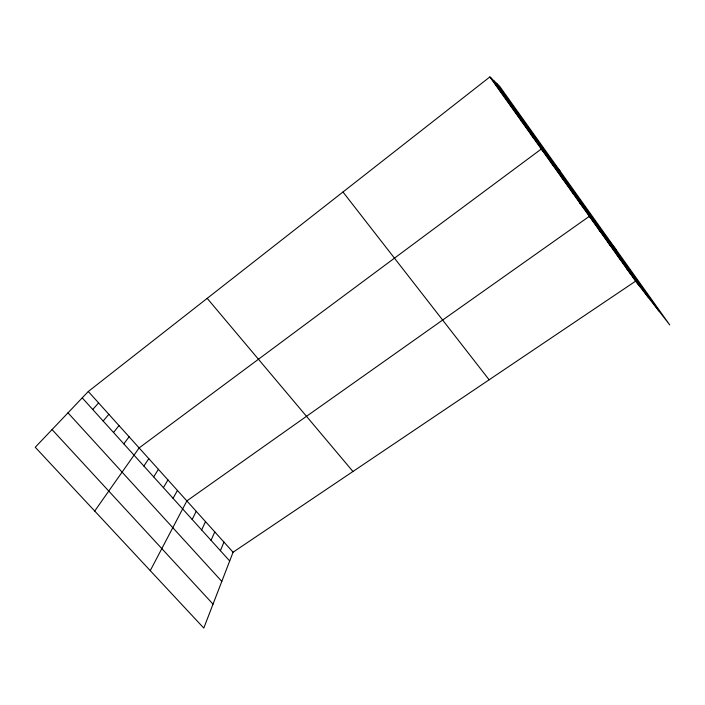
<?xml version="1.0" encoding="UTF-8"?>
<svg xmlns="http://www.w3.org/2000/svg" width="705" height="705" viewBox="0 0 705 705"><rect width="100%" height="100%" fill="white"/><g stroke="black" fill="none" stroke-linecap="round" stroke-linejoin="round"><path stroke-width="1.06" d="M635.61 281.154L233.073 552.218L203.789 628.076L35.25 447.252L88.301 391.486L489.869 76.924L499.678 86.318L669.75 324.917L635.61 281.154L489.869 76.924M220.409 550.693L223.943 542.092M211.059 540.356L214.761 531.896M201.648 529.948L205.516 521.63M192.183 519.47L196.219 511.301M150.253 570.645L186.86 500.911L589.345 216.32L616.135 249.702M173.051 498.32L177.44 490.451M163.393 487.64L167.957 479.92M153.672 476.888L158.405 469.327M143.882 466.067L148.799 458.664M94.708 511.046L139.132 447.931L541.317 149.019L560.105 171.095M123.816 443.868L129.103 436.792M113.523 432.491L119.004 425.582M103.168 421.035L108.843 414.293M92.734 409.49L98.603 402.934M500.321 91.571L501.625 92.919M510.693 106.103L512.2 107.742M52.073 429.574L213.025 604.141M67.988 412.839L221.811 581.396M82.229 397.876L229.698 560.96M88.301 391.486L233.073 552.218M520.977 120.52L522.696 122.441M531.182 134.822L533.103 137.026M207.2 298.356L352.941 471.495M551.063 162.679L553.363 165.419M560.748 176.241L563.225 179.246M570.354 189.707L573.015 192.959M579.88 203.066L582.727 206.574M598.739 229.477L601.929 233.478M608.054 242.546L611.42 246.785M617.307 255.51L620.841 259.986M626.498 268.376L630.182 273.091M342.974 191.989L489.129 379.792M496.514 83.287L658.805 310.887M493.562 80.467L648.547 297.739M490.962 77.973L639.461 286.089"/></g></svg>
